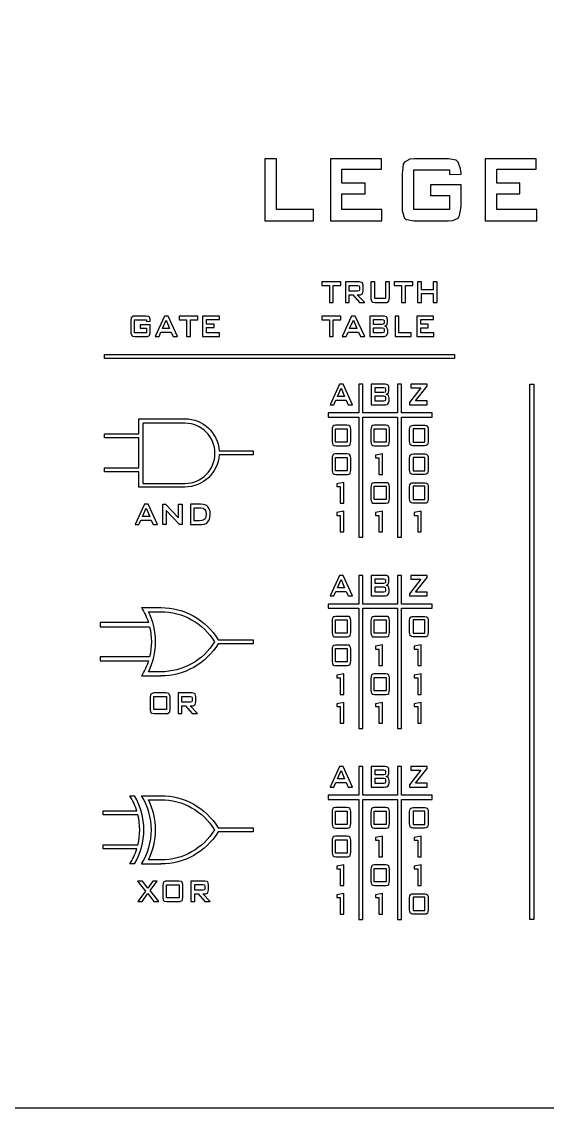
# Model space of a CAD drawing. Header units: inches. Extents: x 17631.1 to 17696.1, y 16284.5 to 16310.9.
# Drawn here: x 17648.91 to 17651.45, y 16300.4 to 16305.65 of the extents above; entities that cross this region are included whole.
import ezdxf

# ---------------------------------------------------------------- set-up
doc = ezdxf.new("R2010")
doc.units = ezdxf.units.IN
doc.header["$MEASUREMENT"] = 0

msp = doc.modelspace()

# ---------------------------------------------------------------- linework, layer by layer
at = {"color": 2}
for p, q in [((17649.4911, 16302.8232), (17649.5868, 16302.8232)), ((17649.4911, 16302.4932), (17649.5868, 16302.4932)), ((17649.4911, 16301.9144), (17649.5868, 16301.9144)), ((17649.4911, 16301.5844), (17649.5868, 16301.5844))]:
    msp.add_line(p, q, dxfattribs=at)
at = {"color": 1}
msp.add_lwpolyline([(17631.1088, 16310.904), (17654.6088, 16310.904), (17654.6088, 16300.404), (17631.1088, 16300.404)], close=True, dxfattribs=at)
at = {"color": 2, "linetype": 'ByBlock', "flags": 128}
for points in [[(17650.3236, 16304.7474), (17650.1441, 16304.7474), (17650.1441, 16304.9922), (17650.0882, 16304.9922), (17650.0882, 16304.6914), (17650.3236, 16304.6914)], [(17650.4611, 16304.7474), (17650.4611, 16304.822), (17650.573, 16304.822), (17650.573, 16304.8733), (17650.4611, 16304.8733), (17650.4611, 16304.9409), (17650.6522, 16304.9409), (17650.6522, 16304.9922), (17650.4051, 16304.9922), (17650.4051, 16304.6914), (17650.6546, 16304.6914), (17650.6546, 16304.7474)], [(17651.0368, 16304.9246), (17651.0345, 16304.9432), (17651.0229, 16304.9759), (17651.0135, 16304.9852), (17650.9762, 16304.9922), (17650.8108, 16304.9922), (17650.7897, 16304.9899), (17650.7641, 16304.9759), (17650.7571, 16304.9665), (17650.7525, 16304.9199), (17650.7525, 16304.7404), (17650.7641, 16304.7054), (17650.7734, 16304.6984), (17650.8108, 16304.6914), (17650.9762, 16304.6914), (17650.9972, 16304.6937), (17651.0229, 16304.7054), (17651.0298, 16304.717), (17651.0368, 16304.7613), (17651.0368, 16304.8663), (17650.89, 16304.8663), (17650.89, 16304.815), (17650.9809, 16304.815), (17650.9809, 16304.7474), (17650.8084, 16304.7474), (17650.8084, 16304.9386), (17650.9809, 16304.9386), (17650.9809, 16304.9153), (17651.0368, 16304.9176)], [(17651.2093, 16304.7474), (17651.2093, 16304.822), (17651.3212, 16304.822), (17651.3212, 16304.8733), (17651.2093, 16304.8733), (17651.2093, 16304.9409), (17651.4005, 16304.9409), (17651.4005, 16304.9922), (17651.1534, 16304.9922), (17651.1534, 16304.6914), (17651.4028, 16304.6914), (17651.4028, 16304.7474)], [(17650.4553, 16304.3791), (17650.4553, 16304.3967), (17650.364, 16304.3967), (17650.364, 16304.3791), (17650.4005, 16304.3791), (17650.4005, 16304.2978), (17650.4188, 16304.2978), (17650.4188, 16304.3791)], [(17650.546, 16304.3716), (17650.546, 16304.3601), (17650.544, 16304.354), (17650.5379, 16304.352), (17650.496, 16304.352), (17650.496, 16304.3797), (17650.5379, 16304.3797), (17650.544, 16304.3777)], [(17650.6719, 16304.3967), (17650.6719, 16304.3161), (17650.6198, 16304.3161), (17650.6198, 16304.3967), (17650.6008, 16304.3967), (17650.6008, 16304.3208), (17650.6015, 16304.3141), (17650.6049, 16304.3025), (17650.6083, 16304.2998), (17650.6205, 16304.2978), (17650.6773, 16304.2978), (17650.6861, 16304.3025), (17650.6881, 16304.3059), (17650.6902, 16304.3208), (17650.6902, 16304.3967)], [(17650.8045, 16304.3791), (17650.8045, 16304.3967), (17650.7132, 16304.3967), (17650.7132, 16304.3791), (17650.7497, 16304.3791), (17650.7497, 16304.2978), (17650.768, 16304.2978), (17650.768, 16304.3791)], [(17650.9027, 16304.2978), (17650.9216, 16304.2978), (17650.9216, 16304.3967), (17650.9027, 16304.3967), (17650.9027, 16304.3581), (17650.8451, 16304.3581), (17650.8451, 16304.3967), (17650.8269, 16304.3967), (17650.8269, 16304.2978), (17650.8451, 16304.2978), (17650.8451, 16304.3405), (17650.9027, 16304.3405)], [(17649.5161, 16304.1732), (17649.5161, 16304.1509), (17649.4585, 16304.1509), (17649.4585, 16304.2139), (17649.5161, 16304.2139), (17649.5161, 16304.2064), (17649.5337, 16304.2071), (17649.5337, 16304.2152), (17649.5296, 16304.2268), (17649.5262, 16304.2295), (17649.514, 16304.2315), (17649.4599, 16304.2315), (17649.4531, 16304.2308), (17649.4443, 16304.2268), (17649.4423, 16304.2234), (17649.4403, 16304.2085), (17649.4403, 16304.1489), (17649.4443, 16304.1374), (17649.4477, 16304.1347), (17649.4599, 16304.1326), (17649.514, 16304.1326), (17649.5208, 16304.1333), (17649.5296, 16304.1374), (17649.5316, 16304.1408), (17649.5337, 16304.1556), (17649.5337, 16304.1902), (17649.4856, 16304.1902), (17649.4856, 16304.1732)], [(17649.6203, 16304.2315), (17649.6027, 16304.2315), (17649.558, 16304.1326), (17649.5763, 16304.1326), (17649.5851, 16304.1543), (17649.6358, 16304.1543), (17649.6453, 16304.1326), (17649.6656, 16304.1326)], [(17649.6277, 16304.1719), (17649.5932, 16304.1719), (17649.6108, 16304.2125)], [(17649.7644, 16304.2139), (17649.7644, 16304.2315), (17649.6731, 16304.2315), (17649.6731, 16304.2139), (17649.7096, 16304.2139), (17649.7096, 16304.1326), (17649.7279, 16304.1326), (17649.7279, 16304.2139)], [(17649.8057, 16304.1509), (17649.8057, 16304.176), (17649.8423, 16304.176), (17649.8423, 16304.1929), (17649.8057, 16304.1929), (17649.8057, 16304.2146), (17649.8686, 16304.2146), (17649.8686, 16304.2315), (17649.7874, 16304.2315), (17649.7874, 16304.1326), (17649.8693, 16304.1326), (17649.8693, 16304.1509)], [(17650.4553, 16304.2139), (17650.4553, 16304.2315), (17650.364, 16304.2315), (17650.364, 16304.2139), (17650.4005, 16304.2139), (17650.4005, 16304.1326), (17650.4188, 16304.1326), (17650.4188, 16304.2139)], [(17650.5257, 16304.2315), (17650.5074, 16304.2315), (17650.4628, 16304.1326), (17650.4811, 16304.1326), (17650.4905, 16304.1543), (17650.5406, 16304.1543), (17650.5501, 16304.1326), (17650.5711, 16304.1326)], [(17650.5332, 16304.1719), (17650.498, 16304.1719), (17650.5163, 16304.2125)], [(17650.6827, 16304.1644), (17650.6787, 16304.1773), (17650.6787, 16304.178), (17650.6685, 16304.1834), (17650.6787, 16304.1888), (17650.6821, 16304.2003), (17650.6821, 16304.2145), (17650.678, 16304.2267), (17650.676, 16304.2288), (17650.6645, 16304.2315), (17650.5961, 16304.2315), (17650.5961, 16304.1326), (17650.659, 16304.1326), (17650.6672, 16304.1333), (17650.6766, 16304.1374), (17650.6787, 16304.1394), (17650.6827, 16304.1516)], [(17650.6651, 16304.2084), (17650.6651, 16304.199), (17650.6631, 16304.1936), (17650.6563, 16304.1915), (17650.6144, 16304.1915), (17650.6144, 16304.2152), (17650.6563, 16304.2152), (17650.6631, 16304.2139)], [(17650.7369, 16304.1509), (17650.7369, 16304.2315), (17650.7179, 16304.2315), (17650.7179, 16304.1326), (17650.7964, 16304.1326), (17650.7964, 16304.1509)], [(17650.8418, 16304.1509), (17650.8418, 16304.1753), (17650.8783, 16304.1753), (17650.8783, 16304.1922), (17650.8418, 16304.1922), (17650.8418, 16304.2145), (17650.904, 16304.2145), (17650.904, 16304.2315), (17650.8228, 16304.2315), (17650.8228, 16304.1326), (17650.9047, 16304.1326), (17650.9047, 16304.1509)], [(17650.6658, 16304.1665), (17650.6658, 16304.159), (17650.6638, 16304.1523), (17650.6563, 16304.1502), (17650.6144, 16304.1502), (17650.6144, 16304.1753), (17650.6563, 16304.1753), (17650.6638, 16304.1732)], [(17650.5117, 16303.8032), (17650.4664, 16303.9023), (17650.4485, 16303.9023), (17650.4037, 16303.8032), (17650.422, 16303.8032), (17650.4313, 16303.8249), (17650.4815, 16303.8249), (17650.491, 16303.8032)], [(17650.4738, 16303.8428), (17650.4392, 16303.8428), (17650.4569, 16303.8831)], [(17650.6749, 16303.8544), (17650.6796, 16303.8557), (17650.685, 16303.8597), (17650.6869, 16303.8627), (17650.6885, 16303.8711), (17650.6885, 16303.8832), (17650.6876, 16303.8915), (17650.6844, 16303.8978), (17650.6841, 16303.8982), (17650.6786, 16303.9014), (17650.6708, 16303.9023), (17650.6029, 16303.9023), (17650.6029, 16303.8032), (17650.6659, 16303.8032), (17650.6711, 16303.8036), (17650.6781, 16303.8051), (17650.6833, 16303.808), (17650.6835, 16303.8082), (17650.6878, 16303.8142), (17650.6891, 16303.8226), (17650.6891, 16303.8354), (17650.6885, 16303.8411), (17650.6855, 16303.8483), (17650.6818, 16303.8518)], [(17650.6715, 16303.8791), (17650.6715, 16303.8698), (17650.6697, 16303.8642), (17650.6631, 16303.8627), (17650.621, 16303.8627), (17650.621, 16303.8862), (17650.6631, 16303.8862), (17650.6697, 16303.8847)], [(17650.8167, 16303.8217), (17650.8729, 16303.8924), (17650.8729, 16303.9023), (17650.7934, 16303.9023), (17650.7934, 16303.8845), (17650.8433, 16303.8845), (17650.7878, 16303.8138), (17650.7878, 16303.8031), (17650.8729, 16303.8031), (17650.8729, 16303.8217)], [(17650.6719, 16303.8374), (17650.6719, 16303.8299), (17650.6702, 16303.823), (17650.6698, 16303.8228), (17650.6631, 16303.8211), (17650.621, 16303.8211), (17650.621, 16303.8464), (17650.6639, 16303.8464), (17650.6702, 16303.8445)], [(17650.5035, 16303.6285), (17650.5035, 16303.6808), (17650.5033, 16303.684), (17650.5023, 16303.6934), (17650.4997, 16303.6993), (17650.4989, 16303.7003), (17650.4935, 16303.7033), (17650.4853, 16303.7042), (17650.4298, 16303.7042), (17650.4222, 16303.7028), (17650.4174, 16303.6993), (17650.4165, 16303.698), (17650.4143, 16303.6909), (17650.4137, 16303.6808), (17650.4137, 16303.6252), (17650.4148, 16303.6161), (17650.4174, 16303.6101), (17650.4183, 16303.6092), (17650.4237, 16303.606), (17650.4317, 16303.605), (17650.4853, 16303.605), (17650.4876, 16303.6052), (17650.4949, 16303.6067), (17650.4997, 16303.6101), (17650.5005, 16303.6113), (17650.5027, 16303.6182)], [(17650.4303, 16303.6873), (17650.4867, 16303.6873), (17650.4867, 16303.623), (17650.4303, 16303.623)], [(17650.6908, 16303.6285), (17650.6908, 16303.6808), (17650.6907, 16303.684), (17650.6897, 16303.6934), (17650.687, 16303.6993), (17650.6862, 16303.7003), (17650.6808, 16303.7033), (17650.6726, 16303.7042), (17650.6171, 16303.7042), (17650.6096, 16303.7028), (17650.6048, 16303.6993), (17650.6038, 16303.698), (17650.6017, 16303.6909), (17650.601, 16303.6808), (17650.601, 16303.6252), (17650.6022, 16303.6161), (17650.6048, 16303.6101), (17650.6056, 16303.6092), (17650.611, 16303.606), (17650.6191, 16303.605), (17650.6726, 16303.605), (17650.6749, 16303.6052), (17650.6823, 16303.6067), (17650.687, 16303.6101), (17650.6879, 16303.6113), (17650.69, 16303.6182)], [(17650.6176, 16303.6873), (17650.6741, 16303.6873), (17650.6741, 16303.623), (17650.6176, 16303.623)], [(17650.7882, 16303.6285), (17650.7882, 16303.6808), (17650.7884, 16303.684), (17650.7893, 16303.6934), (17650.792, 16303.6993), (17650.7928, 16303.7003), (17650.7982, 16303.7033), (17650.8064, 16303.7042), (17650.8619, 16303.7042), (17650.8695, 16303.7028), (17650.8742, 16303.6993), (17650.8752, 16303.698), (17650.8773, 16303.6909), (17650.878, 16303.6808), (17650.878, 16303.6252), (17650.8769, 16303.6161), (17650.8742, 16303.6101), (17650.8734, 16303.6092), (17650.868, 16303.606), (17650.8599, 16303.605), (17650.8064, 16303.605), (17650.8041, 16303.6052), (17650.7967, 16303.6067), (17650.792, 16303.6101), (17650.7912, 16303.6113), (17650.789, 16303.6182)], [(17650.8614, 16303.6873), (17650.8049, 16303.6873), (17650.8049, 16303.623), (17650.8614, 16303.623)], [(17650.5035, 16303.4897), (17650.5035, 16303.542), (17650.5033, 16303.5452), (17650.5023, 16303.5546), (17650.4997, 16303.5605), (17650.4989, 16303.5615), (17650.4935, 16303.5645), (17650.4853, 16303.5654), (17650.4298, 16303.5654), (17650.4222, 16303.564), (17650.4174, 16303.5605), (17650.4165, 16303.5592), (17650.4143, 16303.5521), (17650.4137, 16303.542), (17650.4137, 16303.4864), (17650.4148, 16303.4773), (17650.4174, 16303.4713), (17650.4183, 16303.4704), (17650.4237, 16303.4672), (17650.4317, 16303.4662), (17650.4853, 16303.4662), (17650.4876, 16303.4664), (17650.4949, 16303.4679), (17650.4997, 16303.4713), (17650.5005, 16303.4725), (17650.5027, 16303.4794)], [(17650.6569, 16303.5661), (17650.6234, 16303.5597), (17650.6234, 16303.5466), (17650.6401, 16303.5466), (17650.6401, 16303.4662), (17650.6569, 16303.4662)], [(17650.7882, 16303.4897), (17650.7882, 16303.542), (17650.7884, 16303.5452), (17650.7893, 16303.5546), (17650.792, 16303.5605), (17650.7928, 16303.5615), (17650.7982, 16303.5645), (17650.8064, 16303.5654), (17650.8619, 16303.5654), (17650.8695, 16303.564), (17650.8742, 16303.5605), (17650.8752, 16303.5592), (17650.8773, 16303.5521), (17650.878, 16303.542), (17650.878, 16303.4864), (17650.8769, 16303.4773), (17650.8742, 16303.4713), (17650.8734, 16303.4704), (17650.868, 16303.4672), (17650.8599, 16303.4662), (17650.8064, 16303.4662), (17650.8041, 16303.4664), (17650.7967, 16303.4679), (17650.792, 16303.4713), (17650.7912, 16303.4725), (17650.789, 16303.4794)], [(17650.4303, 16303.5485), (17650.4867, 16303.5485), (17650.4867, 16303.4842), (17650.4303, 16303.4842)], [(17650.8614, 16303.5485), (17650.8049, 16303.5485), (17650.8049, 16303.4842), (17650.8614, 16303.4842)], [(17650.4695, 16303.4273), (17650.436, 16303.4209), (17650.436, 16303.4078), (17650.4528, 16303.4078), (17650.4528, 16303.3274), (17650.4695, 16303.3274)], [(17650.6908, 16303.3509), (17650.6908, 16303.4032), (17650.6907, 16303.4064), (17650.6897, 16303.4158), (17650.687, 16303.4217), (17650.6862, 16303.4227), (17650.6808, 16303.4257), (17650.6726, 16303.4266), (17650.6171, 16303.4266), (17650.6096, 16303.4252), (17650.6048, 16303.4217), (17650.6038, 16303.4204), (17650.6017, 16303.4133), (17650.601, 16303.4032), (17650.601, 16303.3476), (17650.6022, 16303.3385), (17650.6048, 16303.3325), (17650.6056, 16303.3316), (17650.611, 16303.3284), (17650.6191, 16303.3274), (17650.6726, 16303.3274), (17650.6749, 16303.3276), (17650.6823, 16303.3291), (17650.687, 16303.3325), (17650.6879, 16303.3337), (17650.69, 16303.3406)], [(17650.6176, 16303.4097), (17650.6741, 16303.4097), (17650.6741, 16303.3454), (17650.6176, 16303.3454)], [(17650.7882, 16303.3509), (17650.7882, 16303.4032), (17650.7884, 16303.4064), (17650.7893, 16303.4158), (17650.792, 16303.4217), (17650.7928, 16303.4227), (17650.7982, 16303.4257), (17650.8064, 16303.4266), (17650.8619, 16303.4266), (17650.8695, 16303.4252), (17650.8742, 16303.4217), (17650.8752, 16303.4204), (17650.8773, 16303.4133), (17650.878, 16303.4032), (17650.878, 16303.3476), (17650.8769, 16303.3385), (17650.8742, 16303.3325), (17650.8734, 16303.3316), (17650.868, 16303.3284), (17650.8599, 16303.3274), (17650.8064, 16303.3274), (17650.8041, 16303.3276), (17650.7967, 16303.3291), (17650.792, 16303.3325), (17650.7912, 16303.3337), (17650.789, 16303.3406)], [(17650.8614, 16303.4097), (17650.8049, 16303.4097), (17650.8049, 16303.3454), (17650.8614, 16303.3454)], [(17649.5691, 16303.224), (17649.5237, 16303.3234), (17649.506, 16303.3234), (17649.4609, 16303.224), (17649.4793, 16303.224), (17649.4886, 16303.2458), (17649.5387, 16303.2458), (17649.5483, 16303.224)], [(17649.5312, 16303.2636), (17649.4964, 16303.2636), (17649.5142, 16303.3039)], [(17649.6876, 16303.224), (17649.675, 16303.224), (17649.6108, 16303.2916), (17649.6108, 16303.224), (17649.5944, 16303.224), (17649.5944, 16303.3234), (17649.607, 16303.3234), (17649.6709, 16303.2564), (17649.6709, 16303.3234), (17649.6876, 16303.3234)], [(17649.8232, 16303.2878), (17649.8191, 16303.3005), (17649.8126, 16303.3104), (17649.8109, 16303.3121), (17649.802, 16303.3182), (17649.7914, 16303.322), (17649.7788, 16303.3234), (17649.7279, 16303.3234), (17649.7279, 16303.224), (17649.774, 16303.224), (17649.7836, 16303.2243), (17649.7938, 16303.226), (17649.7965, 16303.2267), (17649.8068, 16303.2318), (17649.8129, 16303.238), (17649.8198, 16303.2492), (17649.8228, 16303.2598), (17649.8242, 16303.2742)], [(17649.803, 16303.2602), (17649.7972, 16303.2503), (17649.7935, 16303.2475), (17649.7836, 16303.2441), (17649.7702, 16303.2427), (17649.7464, 16303.2427), (17649.7464, 16303.3056), (17649.7791, 16303.3056), (17649.7897, 16303.3039), (17649.7986, 16303.2977), (17649.803, 16303.2892), (17649.8051, 16303.2745)], [(17650.4695, 16303.2885), (17650.436, 16303.2821), (17650.436, 16303.269), (17650.4528, 16303.269), (17650.4528, 16303.1887), (17650.4695, 16303.1887)], [(17650.6569, 16303.2885), (17650.6234, 16303.2821), (17650.6234, 16303.269), (17650.6401, 16303.269), (17650.6401, 16303.1887), (17650.6569, 16303.1887)], [(17650.8442, 16303.2885), (17650.8107, 16303.2821), (17650.8107, 16303.269), (17650.8275, 16303.269), (17650.8275, 16303.1887), (17650.8442, 16303.1887)], [(17650.5117, 16302.8797), (17650.4664, 16302.9787), (17650.4485, 16302.9787), (17650.4037, 16302.8797), (17650.422, 16302.8797), (17650.4313, 16302.9013), (17650.4815, 16302.9013), (17650.491, 16302.8797)], [(17650.4738, 16302.9192), (17650.4392, 16302.9192), (17650.4569, 16302.9595)], [(17650.6749, 16302.9308), (17650.6796, 16302.9321), (17650.685, 16302.9361), (17650.6869, 16302.9391), (17650.6885, 16302.9475), (17650.6885, 16302.9596), (17650.6876, 16302.9679), (17650.6844, 16302.9742), (17650.6841, 16302.9746), (17650.6786, 16302.9778), (17650.6708, 16302.9787), (17650.6029, 16302.9787), (17650.6029, 16302.8796), (17650.6659, 16302.8796), (17650.6711, 16302.88), (17650.6781, 16302.8815), (17650.6833, 16302.8845), (17650.6835, 16302.8846), (17650.6878, 16302.8906), (17650.6891, 16302.899), (17650.6891, 16302.9118), (17650.6885, 16302.9176), (17650.6855, 16302.9247), (17650.6818, 16302.9282)], [(17650.6715, 16302.9555), (17650.6715, 16302.9462), (17650.6697, 16302.9406), (17650.6631, 16302.9391), (17650.621, 16302.9391), (17650.621, 16302.9626), (17650.6631, 16302.9626), (17650.6697, 16302.9611)], [(17650.8167, 16302.8981), (17650.8729, 16302.9688), (17650.8729, 16302.9787), (17650.7934, 16302.9787), (17650.7934, 16302.9609), (17650.8433, 16302.9609), (17650.7878, 16302.8902), (17650.7878, 16302.8795), (17650.8729, 16302.8795), (17650.8729, 16302.8981)], [(17650.6719, 16302.9138), (17650.6719, 16302.9063), (17650.6702, 16302.8994), (17650.6698, 16302.8992), (17650.6631, 16302.8975), (17650.621, 16302.8975), (17650.621, 16302.9228), (17650.6639, 16302.9228), (17650.6702, 16302.9209)], [(17650.5035, 16302.7049), (17650.5035, 16302.7572), (17650.5033, 16302.7605), (17650.5023, 16302.7698), (17650.4997, 16302.7757), (17650.4989, 16302.7767), (17650.4935, 16302.7797), (17650.4853, 16302.7807), (17650.4298, 16302.7807), (17650.4222, 16302.7792), (17650.4174, 16302.7757), (17650.4165, 16302.7744), (17650.4143, 16302.7674), (17650.4137, 16302.7572), (17650.4137, 16302.7017), (17650.4148, 16302.6925), (17650.4174, 16302.6865), (17650.4183, 16302.6856), (17650.4237, 16302.6824), (17650.4317, 16302.6815), (17650.4853, 16302.6815), (17650.4876, 16302.6816), (17650.4949, 16302.6831), (17650.4997, 16302.6865), (17650.5005, 16302.6877), (17650.5027, 16302.6946)], [(17650.6908, 16302.7049), (17650.6908, 16302.7572), (17650.6907, 16302.7605), (17650.6897, 16302.7698), (17650.687, 16302.7757), (17650.6862, 16302.7767), (17650.6808, 16302.7797), (17650.6726, 16302.7807), (17650.6171, 16302.7807), (17650.6096, 16302.7792), (17650.6048, 16302.7757), (17650.6038, 16302.7744), (17650.6017, 16302.7674), (17650.601, 16302.7572), (17650.601, 16302.7017), (17650.6022, 16302.6925), (17650.6048, 16302.6865), (17650.6056, 16302.6856), (17650.611, 16302.6824), (17650.6191, 16302.6815), (17650.6726, 16302.6815), (17650.6749, 16302.6816), (17650.6823, 16302.6831), (17650.687, 16302.6865), (17650.6879, 16302.6877), (17650.69, 16302.6946)], [(17650.7882, 16302.7049), (17650.7882, 16302.7572), (17650.7884, 16302.7605), (17650.7893, 16302.7698), (17650.792, 16302.7757), (17650.7928, 16302.7767), (17650.7982, 16302.7797), (17650.8064, 16302.7807), (17650.8619, 16302.7807), (17650.8695, 16302.7792), (17650.8742, 16302.7757), (17650.8752, 16302.7744), (17650.8773, 16302.7674), (17650.878, 16302.7572), (17650.878, 16302.7017), (17650.8769, 16302.6925), (17650.8742, 16302.6865), (17650.8734, 16302.6856), (17650.868, 16302.6824), (17650.8599, 16302.6815), (17650.8064, 16302.6815), (17650.8041, 16302.6816), (17650.7967, 16302.6831), (17650.792, 16302.6865), (17650.7912, 16302.6877), (17650.789, 16302.6946)], [(17650.4303, 16302.7637), (17650.4867, 16302.7637), (17650.4867, 16302.6994), (17650.4303, 16302.6994)], [(17650.6176, 16302.7637), (17650.6741, 16302.7637), (17650.6741, 16302.6994), (17650.6176, 16302.6994)], [(17650.8614, 16302.7637), (17650.8049, 16302.7637), (17650.8049, 16302.6994), (17650.8614, 16302.6994)], [(17650.5035, 16302.5661), (17650.5035, 16302.6184), (17650.5033, 16302.6217), (17650.5023, 16302.631), (17650.4997, 16302.6369), (17650.4989, 16302.6379), (17650.4935, 16302.6409), (17650.4853, 16302.6419), (17650.4298, 16302.6419), (17650.4222, 16302.6404), (17650.4174, 16302.6369), (17650.4165, 16302.6356), (17650.4143, 16302.6286), (17650.4137, 16302.6184), (17650.4137, 16302.5629), (17650.4148, 16302.5537), (17650.4174, 16302.5477), (17650.4183, 16302.5468), (17650.4237, 16302.5436), (17650.4317, 16302.5427), (17650.4853, 16302.5427), (17650.4876, 16302.5428), (17650.4949, 16302.5443), (17650.4997, 16302.5477), (17650.5005, 16302.5489), (17650.5027, 16302.5558)], [(17650.4303, 16302.6249), (17650.4867, 16302.6249), (17650.4867, 16302.5606), (17650.4303, 16302.5606)], [(17650.6569, 16302.6425), (17650.6234, 16302.6361), (17650.6234, 16302.623), (17650.6401, 16302.623), (17650.6401, 16302.5427), (17650.6569, 16302.5427)], [(17650.8442, 16302.6425), (17650.8107, 16302.6361), (17650.8107, 16302.623), (17650.8275, 16302.623), (17650.8275, 16302.5427), (17650.8442, 16302.5427)], [(17650.4695, 16302.5037), (17650.436, 16302.4973), (17650.436, 16302.4842), (17650.4528, 16302.4842), (17650.4528, 16302.4039), (17650.4695, 16302.4039)], [(17650.6908, 16302.4273), (17650.6908, 16302.4796), (17650.6907, 16302.4829), (17650.6897, 16302.4922), (17650.687, 16302.4981), (17650.6862, 16302.4991), (17650.6808, 16302.5021), (17650.6726, 16302.5031), (17650.6171, 16302.5031), (17650.6096, 16302.5016), (17650.6048, 16302.4981), (17650.6038, 16302.4968), (17650.6017, 16302.4898), (17650.601, 16302.4796), (17650.601, 16302.4241), (17650.6022, 16302.4149), (17650.6048, 16302.4089), (17650.6056, 16302.408), (17650.611, 16302.4048), (17650.6191, 16302.4039), (17650.6726, 16302.4039), (17650.6749, 16302.404), (17650.6823, 16302.4055), (17650.687, 16302.4089), (17650.6879, 16302.4101), (17650.69, 16302.417)], [(17650.6176, 16302.4861), (17650.6741, 16302.4861), (17650.6741, 16302.4218), (17650.6176, 16302.4218)], [(17650.8442, 16302.5037), (17650.8107, 16302.4973), (17650.8107, 16302.4842), (17650.8275, 16302.4842), (17650.8275, 16302.4039), (17650.8442, 16302.4039)], [(17649.6303, 16302.387), (17649.63, 16302.3943), (17649.6262, 16302.4054), (17649.623, 16302.4082), (17649.6108, 16302.4107), (17649.5524, 16302.4107), (17649.5458, 16302.41), (17649.5367, 16302.4054), (17649.5346, 16302.402), (17649.5329, 16302.387), (17649.5329, 16302.3348), (17649.5332, 16302.3278), (17649.5367, 16302.3163), (17649.5402, 16302.3139), (17649.5524, 16302.3114), (17649.6108, 16302.3114), (17649.6174, 16302.3118), (17649.6262, 16302.3163), (17649.6282, 16302.3201), (17649.6303, 16302.3348)], [(17649.5513, 16302.3929), (17649.6119, 16302.3929), (17649.6119, 16302.3302), (17649.5513, 16302.3302)], [(17649.7372, 16302.3856), (17649.7372, 16302.3738), (17649.7354, 16302.3675), (17649.7288, 16302.3658), (17649.6874, 16302.3658), (17649.6874, 16302.3933), (17649.7288, 16302.3933), (17649.7354, 16302.3919)], [(17650.4695, 16302.3649), (17650.436, 16302.3585), (17650.436, 16302.3454), (17650.4528, 16302.3454), (17650.4528, 16302.2651), (17650.4695, 16302.2651)], [(17650.6569, 16302.3649), (17650.6234, 16302.3585), (17650.6234, 16302.3454), (17650.6401, 16302.3454), (17650.6401, 16302.2651), (17650.6569, 16302.2651)], [(17650.8442, 16302.3649), (17650.8107, 16302.3585), (17650.8107, 16302.3454), (17650.8275, 16302.3454), (17650.8275, 16302.2651), (17650.8442, 16302.2651)], [(17650.5117, 16301.9561), (17650.4664, 16302.0551), (17650.4485, 16302.0551), (17650.4037, 16301.9561), (17650.422, 16301.9561), (17650.4313, 16301.9777), (17650.4815, 16301.9777), (17650.491, 16301.9561)], [(17650.6749, 16302.0072), (17650.6796, 16302.0086), (17650.685, 16302.0125), (17650.6869, 16302.0155), (17650.6885, 16302.0239), (17650.6885, 16302.036), (17650.6876, 16302.0443), (17650.6844, 16302.0506), (17650.6841, 16302.051), (17650.6786, 16302.0542), (17650.6708, 16302.0551), (17650.6029, 16302.0551), (17650.6029, 16301.956), (17650.6659, 16301.956), (17650.6711, 16301.9564), (17650.6781, 16301.9579), (17650.6833, 16301.9609), (17650.6835, 16301.9611), (17650.6878, 16301.967), (17650.6891, 16301.9754), (17650.6891, 16301.9882), (17650.6885, 16301.994), (17650.6855, 16302.0011), (17650.6818, 16302.0046)], [(17650.6715, 16302.0319), (17650.6715, 16302.0226), (17650.6697, 16302.017), (17650.6631, 16302.0155), (17650.621, 16302.0155), (17650.621, 16302.039), (17650.6631, 16302.039), (17650.6697, 16302.0375)], [(17650.8167, 16301.9745), (17650.8729, 16302.0452), (17650.8729, 16302.0551), (17650.7934, 16302.0551), (17650.7934, 16302.0373), (17650.8433, 16302.0373), (17650.7878, 16301.9666), (17650.7878, 16301.9559), (17650.8729, 16301.9559), (17650.8729, 16301.9745)], [(17650.4738, 16301.9956), (17650.4392, 16301.9956), (17650.4569, 16302.0359)], [(17650.6719, 16301.9902), (17650.6719, 16301.9827), (17650.6702, 16301.9758), (17650.6698, 16301.9756), (17650.6631, 16301.974), (17650.621, 16301.974), (17650.621, 16301.9992), (17650.6639, 16301.9992), (17650.6702, 16301.9973)], [(17650.5035, 16301.7814), (17650.5035, 16301.8336), (17650.5033, 16301.8369), (17650.5023, 16301.8462), (17650.4997, 16301.8521), (17650.4989, 16301.8531), (17650.4935, 16301.8561), (17650.4853, 16301.8571), (17650.4298, 16301.8571), (17650.4222, 16301.8556), (17650.4174, 16301.8521), (17650.4165, 16301.8508), (17650.4143, 16301.8438), (17650.4137, 16301.8336), (17650.4137, 16301.7781), (17650.4148, 16301.7689), (17650.4174, 16301.763), (17650.4183, 16301.762), (17650.4237, 16301.7588), (17650.4317, 16301.7579), (17650.4853, 16301.7579), (17650.4876, 16301.758), (17650.4949, 16301.7595), (17650.4997, 16301.763), (17650.5005, 16301.7641), (17650.5027, 16301.771)], [(17650.4303, 16301.8402), (17650.4867, 16301.8402), (17650.4867, 16301.7758), (17650.4303, 16301.7758)], [(17650.6908, 16301.7814), (17650.6908, 16301.8336), (17650.6907, 16301.8369), (17650.6897, 16301.8462), (17650.687, 16301.8521), (17650.6862, 16301.8531), (17650.6808, 16301.8561), (17650.6726, 16301.8571), (17650.6171, 16301.8571), (17650.6096, 16301.8556), (17650.6048, 16301.8521), (17650.6038, 16301.8508), (17650.6017, 16301.8438), (17650.601, 16301.8336), (17650.601, 16301.7781), (17650.6022, 16301.7689), (17650.6048, 16301.763), (17650.6056, 16301.762), (17650.611, 16301.7588), (17650.6191, 16301.7579), (17650.6726, 16301.7579), (17650.6749, 16301.758), (17650.6823, 16301.7595), (17650.687, 16301.763), (17650.6879, 16301.7641), (17650.69, 16301.771)], [(17650.6176, 16301.8402), (17650.6741, 16301.8402), (17650.6741, 16301.7758), (17650.6176, 16301.7758)], [(17650.7882, 16301.7814), (17650.7882, 16301.8336), (17650.7884, 16301.8369), (17650.7893, 16301.8462), (17650.792, 16301.8521), (17650.7928, 16301.8531), (17650.7982, 16301.8561), (17650.8064, 16301.8571), (17650.8619, 16301.8571), (17650.8695, 16301.8556), (17650.8742, 16301.8521), (17650.8752, 16301.8508), (17650.8773, 16301.8438), (17650.878, 16301.8336), (17650.878, 16301.7781), (17650.8769, 16301.7689), (17650.8742, 16301.763), (17650.8734, 16301.762), (17650.868, 16301.7588), (17650.8599, 16301.7579), (17650.8064, 16301.7579), (17650.8041, 16301.758), (17650.7967, 16301.7595), (17650.792, 16301.763), (17650.7912, 16301.7641), (17650.789, 16301.771)], [(17650.8614, 16301.8402), (17650.8049, 16301.8402), (17650.8049, 16301.7758), (17650.8614, 16301.7758)], [(17650.5035, 16301.6426), (17650.5035, 16301.6948), (17650.5033, 16301.6981), (17650.5023, 16301.7074), (17650.4997, 16301.7133), (17650.4989, 16301.7143), (17650.4935, 16301.7173), (17650.4853, 16301.7183), (17650.4298, 16301.7183), (17650.4222, 16301.7168), (17650.4174, 16301.7133), (17650.4165, 16301.712), (17650.4143, 16301.705), (17650.4137, 16301.6948), (17650.4137, 16301.6393), (17650.4148, 16301.6301), (17650.4174, 16301.6242), (17650.4183, 16301.6232), (17650.4237, 16301.6201), (17650.4317, 16301.6191), (17650.4853, 16301.6191), (17650.4876, 16301.6192), (17650.4949, 16301.6207), (17650.4997, 16301.6242), (17650.5005, 16301.6253), (17650.5027, 16301.6322)], [(17650.4303, 16301.7014), (17650.4867, 16301.7014), (17650.4867, 16301.637), (17650.4303, 16301.637)], [(17650.6569, 16301.7189), (17650.6234, 16301.7125), (17650.6234, 16301.6994), (17650.6401, 16301.6994), (17650.6401, 16301.6191), (17650.6569, 16301.6191)], [(17650.8442, 16301.7189), (17650.8107, 16301.7125), (17650.8107, 16301.6994), (17650.8275, 16301.6994), (17650.8275, 16301.6191), (17650.8442, 16301.6191)], [(17650.4695, 16301.5801), (17650.436, 16301.5737), (17650.436, 16301.5606), (17650.4528, 16301.5606), (17650.4528, 16301.4803), (17650.4695, 16301.4803)], [(17650.6908, 16301.5038), (17650.6908, 16301.556), (17650.6907, 16301.5593), (17650.6897, 16301.5686), (17650.687, 16301.5745), (17650.6862, 16301.5755), (17650.6808, 16301.5785), (17650.6726, 16301.5795), (17650.6171, 16301.5795), (17650.6096, 16301.578), (17650.6048, 16301.5745), (17650.6038, 16301.5732), (17650.6017, 16301.5662), (17650.601, 16301.556), (17650.601, 16301.5005), (17650.6022, 16301.4913), (17650.6048, 16301.4854), (17650.6056, 16301.4844), (17650.611, 16301.4813), (17650.6191, 16301.4803), (17650.6726, 16301.4803), (17650.6749, 16301.4804), (17650.6823, 16301.4819), (17650.687, 16301.4854), (17650.6879, 16301.4865), (17650.69, 16301.4934)], [(17650.8442, 16301.5801), (17650.8107, 16301.5737), (17650.8107, 16301.5606), (17650.8275, 16301.5606), (17650.8275, 16301.4803), (17650.8442, 16301.4803)], [(17650.6176, 16301.5626), (17650.6741, 16301.5626), (17650.6741, 16301.4982), (17650.6176, 16301.4982)], [(17649.5334, 16301.4564), (17649.5678, 16301.502), (17649.5466, 16301.502), (17649.5226, 16301.4683), (17649.4972, 16301.502), (17649.4728, 16301.502), (17649.5111, 16301.4536), (17649.4735, 16301.4028), (17649.4951, 16301.4028), (17649.5219, 16301.4411), (17649.5511, 16301.4028), (17649.5762, 16301.4028)], [(17649.6917, 16301.4784), (17649.6914, 16301.4857), (17649.6875, 16301.4968), (17649.6844, 16301.4996), (17649.6722, 16301.502), (17649.6138, 16301.502), (17649.6071, 16301.5013), (17649.5981, 16301.4968), (17649.596, 16301.4933), (17649.5943, 16301.4784), (17649.5943, 16301.4261), (17649.5946, 16301.4192), (17649.5981, 16301.4077), (17649.6016, 16301.4052), (17649.6138, 16301.4028), (17649.6722, 16301.4028), (17649.6788, 16301.4032), (17649.6875, 16301.4077), (17649.6896, 16301.4115), (17649.6917, 16301.4261)], [(17649.6127, 16301.4843), (17649.6733, 16301.4843), (17649.6733, 16301.4216), (17649.6127, 16301.4216)], [(17649.7985, 16301.477), (17649.7985, 16301.4651), (17649.7968, 16301.4589), (17649.7902, 16301.4571), (17649.7488, 16301.4571), (17649.7488, 16301.4846), (17649.7902, 16301.4846), (17649.7968, 16301.4832)], [(17650.4695, 16301.4413), (17650.436, 16301.4349), (17650.436, 16301.4218), (17650.4528, 16301.4218), (17650.4528, 16301.3415), (17650.4695, 16301.3415)], [(17650.6569, 16301.4413), (17650.6234, 16301.4349), (17650.6234, 16301.4218), (17650.6401, 16301.4218), (17650.6401, 16301.3415), (17650.6569, 16301.3415)], [(17650.7882, 16301.365), (17650.7882, 16301.4172), (17650.7884, 16301.4205), (17650.7893, 16301.4298), (17650.792, 16301.4357), (17650.7928, 16301.4367), (17650.7982, 16301.4397), (17650.8064, 16301.4407), (17650.8619, 16301.4407), (17650.8695, 16301.4392), (17650.8742, 16301.4357), (17650.8752, 16301.4344), (17650.8773, 16301.4274), (17650.878, 16301.4172), (17650.878, 16301.3617), (17650.8769, 16301.3525), (17650.8742, 16301.3466), (17650.8734, 16301.3456), (17650.868, 16301.3425), (17650.8599, 16301.3415), (17650.8064, 16301.3415), (17650.8041, 16301.3416), (17650.7967, 16301.3431), (17650.792, 16301.3466), (17650.7912, 16301.3477), (17650.789, 16301.3546)], [(17650.8614, 16301.4238), (17650.8049, 16301.4238), (17650.8049, 16301.3594), (17650.8614, 16301.3594)]]:
    msp.add_lwpolyline(points, close=True, dxfattribs=at)
for points in [[(17650.5636, 16304.3804), (17650.5596, 16304.3919), (17650.5575, 16304.3939), (17650.546, 16304.3967), (17650.4777, 16304.3967), (17650.4777, 16304.2978), (17650.496, 16304.2978), (17650.496, 16304.335), (17650.5136, 16304.335), (17650.5454, 16304.2978), (17650.5718, 16304.2978), (17650.5352, 16304.335), (17650.5501, 16304.335), (17650.5596, 16304.3398), (17650.5602, 16304.3411), (17650.5636, 16304.354), (17650.5636, 16304.3804)], [(17649.7549, 16302.394), (17649.7507, 16302.4061), (17649.7483, 16302.4079), (17649.7368, 16302.4107), (17649.6693, 16302.4107), (17649.6693, 16302.3114), (17649.6874, 16302.3114), (17649.6874, 16302.3487), (17649.7048, 16302.3487), (17649.7368, 16302.3114), (17649.7629, 16302.3114), (17649.7267, 16302.3487), (17649.7368, 16302.3487), (17649.741, 16302.349), (17649.7507, 16302.3536), (17649.7518, 16302.355), (17649.7549, 16302.3682), (17649.7549, 16302.394)], [(17649.8163, 16301.4853), (17649.8121, 16301.4975), (17649.8097, 16301.4993), (17649.7982, 16301.502), (17649.7307, 16301.502), (17649.7307, 16301.4028), (17649.7488, 16301.4028), (17649.7488, 16301.4401), (17649.7662, 16301.4401), (17649.7982, 16301.4028), (17649.8243, 16301.4028), (17649.7881, 16301.4401), (17649.7982, 16301.4401), (17649.8024, 16301.4404), (17649.8121, 16301.4449), (17649.8132, 16301.4463), (17649.8163, 16301.4596), (17649.8163, 16301.4853)]]:
    msp.add_lwpolyline(points, dxfattribs=at)
at = {"color": 2, "linetype": 'ByBlock'}
for points in [[(17649.313, 16304.0461), (17651.0053, 16304.0461), (17651.0053, 16304.0263), (17649.313, 16304.0263)], [(17650.5423, 16303.7438), (17650.5423, 16303.1632), (17650.5621, 16303.1632), (17650.5621, 16303.7438), (17650.7295, 16303.7438), (17650.7295, 16303.1632), (17650.7493, 16303.1632), (17650.7493, 16303.7438), (17650.8969, 16303.7438), (17650.8969, 16303.7636), (17650.7493, 16303.7636), (17650.7493, 16303.9023), (17650.7295, 16303.9023), (17650.7295, 16303.7636), (17650.5621, 16303.7636), (17650.5621, 16303.9023), (17650.5423, 16303.9023), (17650.5423, 16303.7636), (17650.3948, 16303.7636), (17650.3948, 16303.7438)], [(17651.3895, 16303.9023), (17651.3895, 16301.3161), (17651.3697, 16301.3161), (17651.3697, 16303.9023)], [(17650.5423, 16302.8203), (17650.5423, 16302.2396), (17650.5621, 16302.2396), (17650.5621, 16302.8203), (17650.7295, 16302.8203), (17650.7295, 16302.2396), (17650.7493, 16302.2396), (17650.7493, 16302.8203), (17650.8969, 16302.8203), (17650.8969, 16302.8401), (17650.7493, 16302.8401), (17650.7493, 16302.9787), (17650.7295, 16302.9787), (17650.7295, 16302.8401), (17650.5621, 16302.8401), (17650.5621, 16302.9787), (17650.5423, 16302.9787), (17650.5423, 16302.8401), (17650.3948, 16302.8401), (17650.3948, 16302.8203)], [(17650.5423, 16301.8967), (17650.5423, 16301.316), (17650.5621, 16301.316), (17650.5621, 16301.8967), (17650.7295, 16301.8967), (17650.7295, 16301.316), (17650.7493, 16301.316), (17650.7493, 16301.8967), (17650.8969, 16301.8967), (17650.8969, 16301.9165), (17650.7493, 16301.9165), (17650.7493, 16302.0551), (17650.7295, 16302.0551), (17650.7295, 16301.9165), (17650.5621, 16301.9165), (17650.5621, 16302.0551), (17650.5423, 16302.0551), (17650.5423, 16301.9165), (17650.3948, 16301.9165), (17650.3948, 16301.8967)]]:
    msp.add_lwpolyline(points, close=True, dxfattribs=at)
msp.add_lwpolyline([(17649.478, 16303.4785), (17649.313, 16303.4785), (17649.313, 16303.4983), (17649.478, 16303.4983), (17649.478, 16303.6434), (17649.313, 16303.6434), (17649.313, 16303.6632), (17649.478, 16303.6632), (17649.478, 16303.7358), (17649.7019, 16303.7358, -0.396734), (17649.8666, 16303.5807), (17650.0319, 16303.5807), (17650.0319, 16303.5609), (17649.8666, 16303.5609, -0.396734), (17649.7019, 16303.4059), (17649.478, 16303.4059)], format="xyb", close=True, dxfattribs=at)
at = {"color": 2}
for points in [[(17649.7019, 16303.4234, 1), (17649.7019, 16303.7137), (17649.4978, 16303.7137), (17649.4978, 16303.4234)], [(17649.5851, 16302.8034, -0.262041), (17649.8448, 16302.6582, -0.262041), (17649.5851, 16302.513), (17649.5251, 16302.513, 0.235107), (17649.5251, 16302.8034)], [(17649.5851, 16301.8946, -0.262041), (17649.8448, 16301.7494, -0.262041), (17649.5851, 16301.6042), (17649.5251, 16301.6042, 0.235107), (17649.5251, 16301.8946)]]:
    msp.add_lwpolyline(points, format="xyb", close=True, dxfattribs=at)
at = {"color": 2, "linetype": 'ByBlock'}
for points in [[(17649.4911, 16302.8232, -0.065788), (17649.5252, 16302.7506), (17649.2919, 16302.7506), (17649.2919, 16302.7308), (17649.5307, 16302.7308, -0.120276), (17649.5307, 16302.5856), (17649.2919, 16302.5856), (17649.2919, 16302.5658), (17649.5252, 16302.5658, -0.065788), (17649.4911, 16302.4932)], [(17649.5851, 16302.8232, -0.262427), (17649.862, 16302.6681), (17650.0319, 16302.6681), (17650.0319, 16302.6483), (17649.862, 16302.6483, -0.262427), (17649.5851, 16302.4932)], [(17649.4582, 16301.5844), (17649.435, 16301.5844, 0.065813), (17649.469, 16301.6571), (17649.3069, 16301.6571), (17649.3069, 16301.6769), (17649.4745, 16301.6769, 0.120276), (17649.4745, 16301.822), (17649.3069, 16301.822), (17649.3069, 16301.8418), (17649.469, 16301.8418, 0.065763), (17649.435, 16301.9144), (17649.4582, 16301.9144)], [(17649.5851, 16301.9144, -0.262427), (17649.862, 16301.7593), (17650.0319, 16301.7593), (17650.0319, 16301.7395), (17649.862, 16301.7395, -0.262427), (17649.5851, 16301.5844)]]:
    msp.add_lwpolyline(points, format="xyb", dxfattribs=at)
at = {"color": 2}
for centre, radius, start, end in [((17649.1772, 16301.7494), 0.3259, 329.5795, 30.4205), ((17649.2333, 16301.7494), 0.3061, 327.3778, 32.6222)]:
    msp.add_arc(centre, radius, start, end, dxfattribs=at)

doc.saveas('drawing.dxf')
